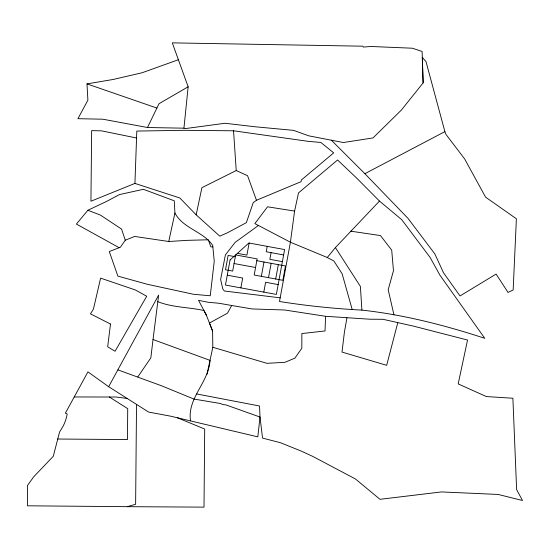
<?xml version="1.0" encoding="UTF-8"?>
<svg xmlns="http://www.w3.org/2000/svg" width="550" height="550" viewBox="0 0 550 550"><rect width="100%" height="100%" fill="white"/><g stroke="black" fill="none" stroke-linecap="round" stroke-linejoin="round"><path stroke-width="0.82" d="M190.541 420.839C187.014 398.056 208.897 382.353 210.004 360.367L153.024 339.522L158.647 295.054L108.652 386.705L148.637 412.081L170.555 416.164L257.812 436.865L260.006 417.031L259.559 406.01L196.797 393.979M136.517 404.388L135.63 504.281L127.27 506.674L27.5 505.808L27.555 485.382L33.694 476.829L53.295 456.273L59.558 432.039L63.229 425.982A43.601 43.601 0 0 0 67.017 414.893L67.176 413.93L65.381 413.146L87.938 371.882L108.652 386.705M134.929 183.411L136.806 131.072L184.25 130.316L233.544 130.79L307.904 141.302L320.891 142.471L333.692 152.873L301.379 179.988L301.097 181.672L256.472 200.269L253.213 202.682L246.366 222.654L227.411 232.815L219.773 236.163L196.164 214.83L179.829 197.979L134.929 183.411L90.936 201.231L91.657 130.639L101.558 130.845L136.558 138.002M325.593 316.298L325.016 330.956L301.868 333.561L301.819 348.288L294.876 358.146L284.996 362.299L266.963 363.33L212.816 347.284L212.596 331.079L209.447 323.029L227.494 313.184L231.701 305.491L251.969 308.942L284.673 309.994L325.593 316.298L369.848 319.22L383.013 319.303L413.462 326.123L467.541 340.038L458.178 383.907L486.344 396.564L512.889 398.234L516.622 489.596L522.5 500.507L498.169 494.443L441.485 491.927L379.995 499.317L355.479 478.995L312.792 456.418L301.558 451.227L280.528 442.736L262.536 438.096L260.006 417.031L225.782 404.855L223.114 404.642L220.495 403.521L193.889 399.046L161.274 385.681L117.948 369.889M183.934 128.184L188.148 86.797L172.301 42.866L362.821 46.193L363.371 47.066L370.865 46.482L412.308 48.208L422.118 51.466L423.129 82.892L401.321 110.124L372.996 137.94L343.337 142.526L308.825 135.843L293.562 130.371L254.595 126.72L225.046 123.262L185.474 128.569L183.934 128.184L147.489 127.511L102.857 119.206L77.928 118.69L87.89 100.155L86.983 83.889L112.949 79.509L142.154 72.744L178.344 59.737M153.024 339.522L150.838 357.851L137.823 376.874M294.587 211.09L290.421 242.22L279.496 301.482C306.859 305.882 334.283 308.632 361.907 310.111C403.831 314.689 444.737 325.229 484.77 338.305L439.918 275.172L430.072 257.386L401.72 219.67L379.473 201.066L356.881 178.303L337.576 159.981L298.526 192.899L294.587 211.09L267.527 206.793L254.87 223.609L290.421 242.22L327.271 257.517L333.884 260.989L342.169 273.879L352.069 309.121M346.947 317.824L344.41 332.166L342.004 352.076L386.671 365.317L397.781 322.712M240.866 287.884L242.681 278.039L227.274 275.199M249.136 243.031L246.909 255.097L237.407 253.351M261.346 276.354L263.986 262.013M267.231 246.366L266.241 251.742L283.628 254.952M263.808 292.112L265.623 282.267L278.163 284.584M271.088 252.636L269.851 259.332L282.391 261.642M268.51 277.674L271.157 263.333M275.681 278.994L278.327 264.66M174.914 213.022C183.129 228.607 203.191 231.357 212.726 245.431L214.246 261.243L210.251 295.776L193.552 294.291L147.386 284.302L117.879 276.114L109.292 251.542L120.395 247.252L125.269 240.192L134.688 236.459L168.754 241.498L174.914 213.022L174.261 200.812L143.392 189.303L119.439 194.59L106.473 201.472L87.869 210.265L76.395 224.07L119.185 247.72M196.164 214.83L201.898 187.688L236.232 170.541L247.576 175.732L256.472 200.269M207.013 374.254L212.816 347.284M147.489 127.511L158.998 103.703L188.148 86.797M327.271 257.517L335.404 247.589L379.473 201.066M258.424 225.466L235.18 242.344L225.39 254.897L220.633 279.462L222.75 288.826L224.331 290.998L280.17 297.832M423.129 82.892L422.29 57.344L425.996 61.586L444.888 131.622L364.87 173.69L331.368 140.209M168.754 241.498L187.729 240.329L208.354 239.793L210.829 246.861L212.864 246.861M74.229 396.962L116.119 397.018L127.16 398.454M127.27 506.674L204.009 507.134L204.696 429.048L177.458 417.78M57.592 439.024L127.456 439.567L127.724 408.657L109.299 396.962M350.653 231.165L380.483 235.572L391.703 250.14L393.463 270.717L388.19 289.74L393.972 314.937M231.701 305.491L218.824 303.236L208.285 302.28L198.55 300.348L206.381 315.184L212.596 331.079M235.311 256.726L228.14 255.406L225.5 269.741L232.671 271.067L235.641 254.939L257.146 258.906L254.176 275.028L282.851 280.314L285.498 265.98L256.816 260.693M234.053 263.539L255.564 267.506M86.983 83.889L156.929 108.068M87.869 210.265L100.402 215.077L121.571 229.096L125.269 240.192M157.809 301.675C172.432 307.532 188.698 307.106 203.919 310.516L206.381 315.184M364.87 173.69L408.024 218.384L434.803 253.859L443.568 272.869L460.027 295.941L496.114 274.079L508.035 292.428L513.164 289.946L516.388 218.783L485.567 197.127L464.64 158.929L445.933 134.351L444.888 131.622M335.404 247.589L360.394 286.419L361.907 310.111M233.544 130.79L236.232 170.541M110.509 324.046L107.676 346.782L115.06 351.264L146.713 296.244L135.341 289.96L100.609 278.128L93.438 309.114L90.454 313.837L110.509 324.046M230.093 259.937L225.459 285.044L276.347 294.422L284.618 249.569L248.916 242.99L230.093 259.937"/></g></svg>
